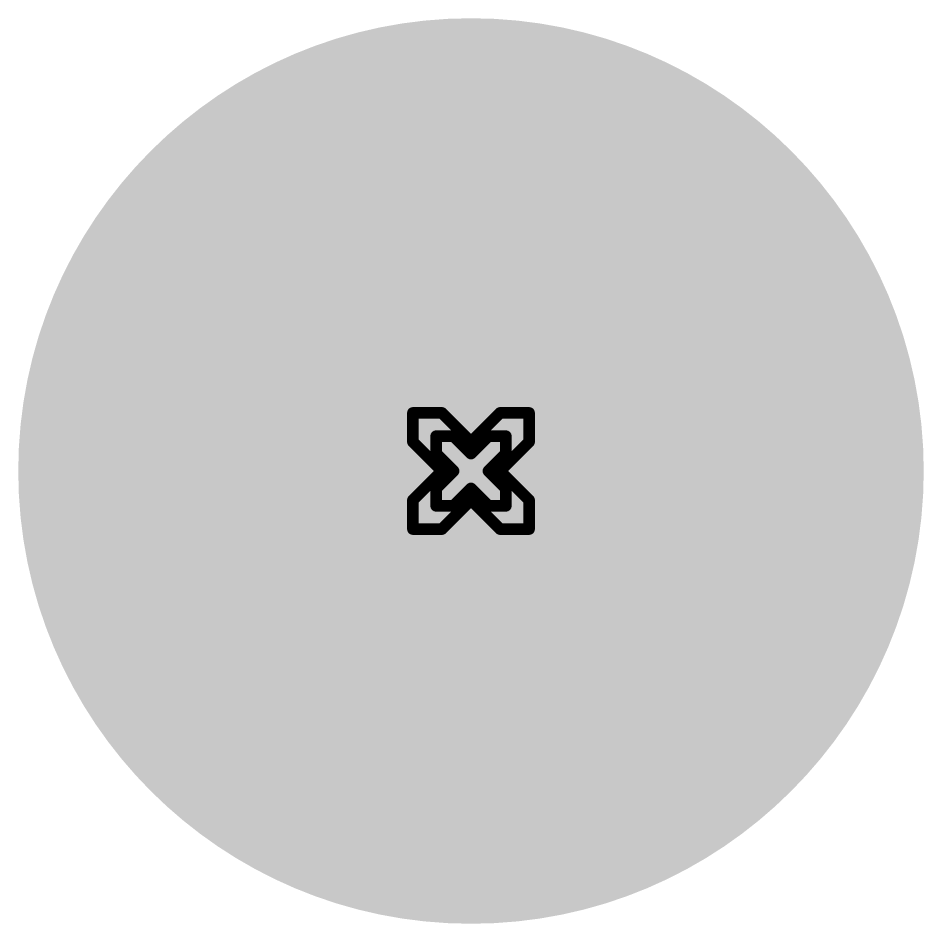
# Model space of a CAD drawing. Extents: x 0 to 418, y 0 to 122.
# Drawn here: x 396.672 to 400.634, y 17.196 to 21.158 of the extents above; entities that cross this region are included whole.
import ezdxf

# ---------------------------------------------------------------- set-up
doc = ezdxf.new("R2010")
doc.units = 0
doc.layers.get('0').update_dxf_attribs({"linetype": 'CONTINUOUS'})
for name, color, linetype in [('BOTTOMLAYER', 5, 'CONTINUOUS'), ('BOTTOMSOLDER', 6, 'CONTINUOUS'), ('DRILLDRAWING', 1, 'CONTINUOUS'), ('MULTILAYER', 9, 'CONTINUOUS'), ('PADHOLELAYER', 156, 'CONTINUOUS'), ('TOPLAYER', 1, 'CONTINUOUS'), ('TOPSOLDER', 216, 'CONTINUOUS')]:
    doc.layers.add(name, color=color, linetype=linetype)

# ---------------------------------------------------------------- blocks, each defined once
blk = doc.blocks.new('M2_M_____________65')
at = {"layer": 'BOTTOMLAYER'}
h = blk.add_hatch(color=5, dxfattribs=at)
edge = h.paths.add_edge_path()
edge.add_arc((0, 0), 1.905, 0, 360)
at = {"layer": 'BOTTOMSOLDER'}
h = blk.add_hatch(color=6, dxfattribs=at)
edge = h.paths.add_edge_path()
edge.add_arc((0, 0), 1.98, 0, 360)
at = {"layer": 'MULTILAYER'}
h = blk.add_hatch(color=9, dxfattribs=at)
edge = h.paths.add_edge_path()
edge.add_arc((0, 0), 1.905, 0, 360)
at = {"layer": 'PADHOLELAYER'}
h = blk.add_hatch(color=156, dxfattribs=at)
edge = h.paths.add_edge_path()
edge.add_arc((0, 0), 1.1303, 0, 360)
at = {"layer": 'TOPLAYER'}
h = blk.add_hatch(color=1, dxfattribs=at)
edge = h.paths.add_edge_path()
edge.add_arc((0, 0), 1.905, 0, 360)
at = {"layer": 'TOPSOLDER'}
h = blk.add_hatch(color=216, dxfattribs=at)
edge = h.paths.add_edge_path()
edge.add_arc((0, 0), 1.98, 0, 360)

msp = doc.modelspace()

# ---------------------------------------------------------------- linework, layer by layer
at = {"layer": 'DRILLDRAWING', "const_width": 0.0508}
for points in [[(398.399, 19.304), (398.399, 19.431)], [(398.399, 19.431), (398.526, 19.431)], [(398.526, 19.431), (398.653, 19.304)], [(398.653, 19.304), (398.78, 19.431)], [(398.78, 19.431), (398.907, 19.431)], [(398.907, 19.304), (398.907, 19.431)], [(398.5006, 19.2532), (398.5006, 19.3294)], [(398.5006, 19.3294), (398.5768, 19.3294)], [(398.5768, 19.3294), (398.653, 19.2532)], [(398.653, 19.2532), (398.7292, 19.3294)], [(398.7292, 19.3294), (398.8054, 19.3294)], [(398.8054, 19.2532), (398.8054, 19.3294)], [(398.399, 19.304), (398.526, 19.177)], [(398.78, 19.177), (398.907, 19.304)], [(398.5006, 19.2532), (398.5768, 19.177)], [(398.7292, 19.177), (398.8054, 19.2532)], [(398.399, 19.05), (398.526, 19.177)], [(398.5006, 19.1008), (398.5768, 19.177)], [(398.7292, 19.177), (398.8054, 19.1008)], [(398.78, 19.177), (398.907, 19.05)], [(398.5006, 19.0246), (398.5006, 19.1008)], [(398.5768, 19.0246), (398.653, 19.1008)], [(398.653, 19.1008), (398.7292, 19.0246)], [(398.8054, 19.0246), (398.8054, 19.1008)], [(398.399, 18.923), (398.399, 19.05)], [(398.526, 18.923), (398.653, 19.05)], [(398.653, 19.05), (398.78, 18.923)], [(398.907, 18.923), (398.907, 19.05)], [(398.5006, 19.0246), (398.5768, 19.0246)], [(398.7292, 19.0246), (398.8054, 19.0246)], [(398.399, 18.923), (398.526, 18.923)], [(398.78, 18.923), (398.907, 18.923)]]:
    msp.add_lwpolyline(points, dxfattribs=at)
at = {"layer": 'DRILLDRAWING', "const_width": 0.0254}
for points in [[(398.3863, 19.431, 1), (398.4117, 19.431, 1)], [(398.3863, 19.431, 1), (398.4117, 19.431, 1)], [(398.5133, 19.431, 1), (398.5387, 19.431, 1)], [(398.5133, 19.431, 1), (398.5387, 19.431, 1)], [(398.7673, 19.431, 1), (398.7927, 19.431, 1)], [(398.7673, 19.431, 1), (398.7927, 19.431, 1)], [(398.8943, 19.431, 1), (398.9197, 19.431, 1)], [(398.8943, 19.431, 1), (398.9197, 19.431, 1)], [(398.4879, 19.3294, 1), (398.5133, 19.3294, 1)], [(398.4879, 19.3294, 1), (398.5133, 19.3294, 1)], [(398.5641, 19.3294, 1), (398.5895, 19.3294, 1)], [(398.5641, 19.3294, 1), (398.5895, 19.3294, 1)], [(398.7165, 19.3294, 1), (398.7419, 19.3294, 1)], [(398.7165, 19.3294, 1), (398.7419, 19.3294, 1)], [(398.7927, 19.3294, 1), (398.8181, 19.3294, 1)], [(398.7927, 19.3294, 1), (398.8181, 19.3294, 1)], [(398.3863, 19.304, 1), (398.4117, 19.304, 1)], [(398.3863, 19.304, 1), (398.4117, 19.304, 1)], [(398.6403, 19.304, 1), (398.6657, 19.304, 1)], [(398.6403, 19.304, 1), (398.6657, 19.304, 1)], [(398.8943, 19.304, 1), (398.9197, 19.304, 1)], [(398.8943, 19.304, 1), (398.9197, 19.304, 1)], [(398.4879, 19.2532, 1), (398.5133, 19.2532, 1)], [(398.4879, 19.2532, 1), (398.5133, 19.2532, 1)], [(398.6403, 19.2532, 1), (398.6657, 19.2532, 1)], [(398.6403, 19.2532, 1), (398.6657, 19.2532, 1)], [(398.7927, 19.2532, 1), (398.8181, 19.2532, 1)], [(398.7927, 19.2532, 1), (398.8181, 19.2532, 1)], [(398.5133, 19.177, 1), (398.5387, 19.177, 1)], [(398.5133, 19.177, 1), (398.5387, 19.177, 1)], [(398.5641, 19.177, 1), (398.5895, 19.177, 1)], [(398.5641, 19.177, 1), (398.5895, 19.177, 1)], [(398.7165, 19.177, 1), (398.7419, 19.177, 1)], [(398.7165, 19.177, 1), (398.7419, 19.177, 1)], [(398.7673, 19.177, 1), (398.7927, 19.177, 1)], [(398.7673, 19.177, 1), (398.7927, 19.177, 1)], [(398.4879, 19.1008, 1), (398.5133, 19.1008, 1)], [(398.4879, 19.1008, 1), (398.5133, 19.1008, 1)], [(398.6403, 19.1008, 1), (398.6657, 19.1008, 1)], [(398.6403, 19.1008, 1), (398.6657, 19.1008, 1)], [(398.7927, 19.1008, 1), (398.8181, 19.1008, 1)], [(398.7927, 19.1008, 1), (398.8181, 19.1008, 1)], [(398.3863, 19.05, 1), (398.4117, 19.05, 1)], [(398.3863, 19.05, 1), (398.4117, 19.05, 1)], [(398.6403, 19.05, 1), (398.6657, 19.05, 1)], [(398.6403, 19.05, 1), (398.6657, 19.05, 1)], [(398.8943, 19.05, 1), (398.9197, 19.05, 1)], [(398.8943, 19.05, 1), (398.9197, 19.05, 1)], [(398.4879, 19.0246, 1), (398.5133, 19.0246, 1)], [(398.4879, 19.0246, 1), (398.5133, 19.0246, 1)], [(398.5641, 19.0246, 1), (398.5895, 19.0246, 1)], [(398.5641, 19.0246, 1), (398.5895, 19.0246, 1)], [(398.7165, 19.0246, 1), (398.7419, 19.0246, 1)], [(398.7165, 19.0246, 1), (398.7419, 19.0246, 1)], [(398.7927, 19.0246, 1), (398.8181, 19.0246, 1)], [(398.7927, 19.0246, 1), (398.8181, 19.0246, 1)], [(398.3863, 18.923, 1), (398.4117, 18.923, 1)], [(398.3863, 18.923, 1), (398.4117, 18.923, 1)], [(398.5133, 18.923, 1), (398.5387, 18.923, 1)], [(398.5133, 18.923, 1), (398.5387, 18.923, 1)], [(398.7673, 18.923, 1), (398.7927, 18.923, 1)], [(398.7673, 18.923, 1), (398.7927, 18.923, 1)], [(398.8943, 18.923, 1), (398.9197, 18.923, 1)], [(398.8943, 18.923, 1), (398.9197, 18.923, 1)]]:
    msp.add_lwpolyline(points, format="xyb", close=True, dxfattribs=at)

# ---------------------------------------------------------------- block references
msp.add_blockref('M2_M_____________65', (398.653, 19.177))

doc.saveas('drawing.dxf')
